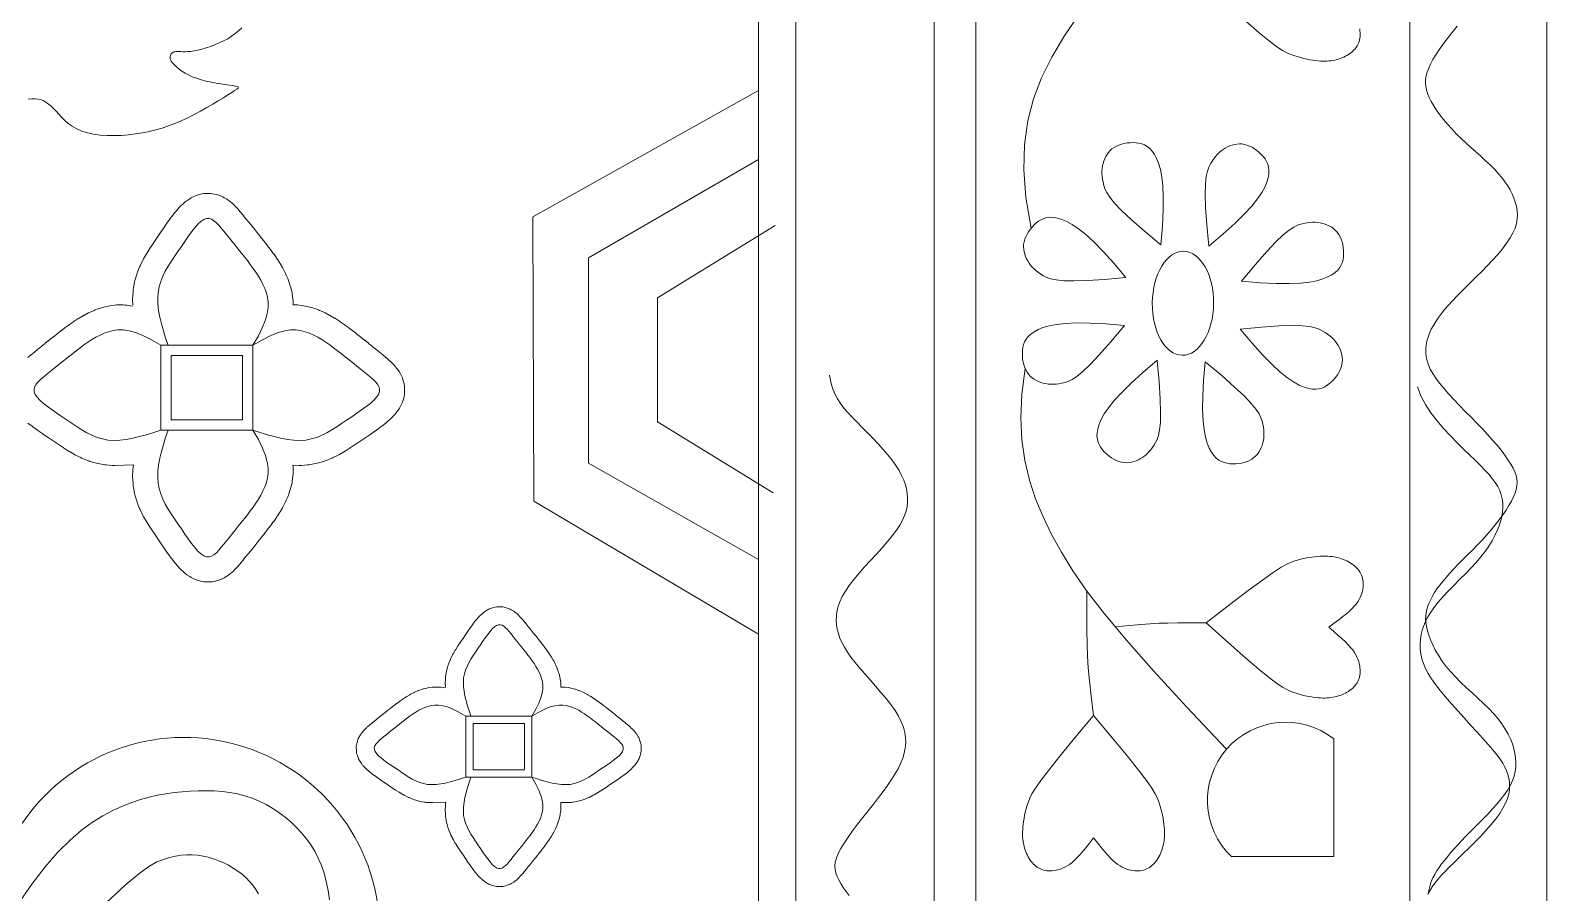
# Model space of a CAD drawing. Header units: inches. Extents: x -813 to 82, y -70 to 268.
# Drawn here: x -20.35 to -3, y 172.88 to 182.75 of the extents above; entities that cross this region are included whole.
import ezdxf

# ---------------------------------------------------------------- set-up
doc = ezdxf.new("R2010")
doc.units = ezdxf.units.IN
doc.header["$MEASUREMENT"] = 0
for name, color, linetype, lineweight, true_color in [('Black', 7, 'Continuous', 0, 0x000000), ('Blue', 7, 'Continuous', 0, 0x1081b2), ('Brown', 7, 'Continuous', 0, 0x653e10), ('Golden', 7, 'Continuous', 0, 0xefe861), ('Grey', 7, 'Continuous', 0, 0x58676a), ('Layak Architect', 1, 'Continuous', 5, 0xff0000), ('Mustard', 7, 'Continuous', 0, 0xa79b1b)]:
    doc.layers.add(name, color=color, linetype=linetype, lineweight=lineweight, true_color=true_color)
doc.layers.add('Rugs', color=201, linetype='Continuous')

# ---------------------------------------------------------------- blocks, each defined once
blk = doc.blocks.new('*U95')
at = {"layer": 'Mustard'}
blk.add_lwpolyline([(11.32, -20.49), (4.65, -14.93), (-0.53, -10.37), (-4.43, -6.69), (-7.23, -3.75), (-9.15, -1.41), (-10.37, 0.46), (-11.11, 2), (-11.55, 3.34), (-11.87, 4.59), (-12.1, 5.79), (-12.25, 6.94), (-12.31, 8.04), (-12.3, 9.1), (-12.22, 10.13), (-12.06, 11.12), (-11.84, 12.1), (-11.56, 13.05), (-11.2, 13.98), (-10.78, 14.87), (-10.28, 15.73), (-9.7, 16.53), (-9.04, 17.28), (-8.29, 17.96), (-7.46, 18.56), (-6.53, 19.09), (-5.52, 19.53), (-4.45, 19.89), (-3.33, 20.17), (-2.17, 20.36), (-0.99, 20.47), (0.2, 20.49), (1.38, 20.43), (2.54, 20.27), (3.68, 20), (4.78, 19.58), (5.85, 18.98), (6.87, 18.17), (7.85, 17.12), (8.78, 15.79), (9.65, 14.17), (10.45, 12.2), (11.15, 9.77), (11.72, 6.79), (12.12, 3.14), (12.31, -1.3), (12.27, -6.65), (11.95, -13.01), (11.32, -20.49)], dxfattribs=at)
blk = doc.blocks.new('*U71')
at = {"layer": 'Mustard', "color": 0, "linetype": 'ByBlock', "lineweight": -2, "transparency": 16777216}
for p, rotation in [((6003767008.540522, 3337138647.324628), 315.0000000000001), ((6003766946.314736, 3337138618.737947), 45.00000000000002), ((6003767035.721244, 3337138622.132231), 270), ((6003767037.127202, 3337138585.098843), 225), ((6003766947.720695, 3337138581.704559), 90.00000000000001), ((6003766974.901417, 3337138556.512162), 135), ((6003767011.934805, 3337138557.91812), 180)]:
    blk.add_blockref('*U95', p, dxfattribs=dict(at, rotation=rotation))
blk.add_blockref('*U95', (6003766971.507133, 3337138645.91867), dxfattribs=at)
blk = doc.blocks.new('C3')
at = {"layer": 'Black'}
blk.add_lwpolyline([(-491.35, 3871.94), (-499.65, 3877.63), (-506.66, 3883.02), (-512.52, 3888.15), (-517.36, 3893.02), (-521.32, 3897.65), (-524.54, 3902.05), (-527.14, 3906.26), (-529.27, 3910.27), (-531.04, 3914.11), (-532.51, 3917.81), (-533.7, 3921.37), (-534.65, 3924.83), (-535.4, 3928.21), (-535.97, 3931.51), (-536.4, 3934.78), (-536.73, 3938.03), (-536.98, 3941.27), (-537.14, 3944.51), (-537.19, 3947.72), (-537.11, 3950.92), (-536.89, 3954.07), (-536.5, 3957.19), (-535.93, 3960.25), (-535.16, 3963.25), (-534.18, 3966.18), (-532.99, 3969.03), (-531.61, 3971.79), (-530.06, 3974.45), (-528.35, 3977.01), (-526.5, 3979.45), (-524.51, 3981.77), (-522.42, 3983.96), (-520.22, 3986.01), (-517.9, 3987.91), (-515.45, 3989.65), (-512.86, 3991.25), (-510.11, 3992.67), (-507.17, 3993.93), (-504.05, 3995.02), (-500.71, 3995.93), (-497.16, 3996.65), (-493.42, 3997.19)], dxfattribs=at)
at = {"layer": 'Blue'}
for points in [[(-844.14, 4450.02), (-841.55, 4447.86), (-839.12, 4445.93), (-836.83, 4444.21), (-834.68, 4442.69), (-832.66, 4441.38), (-830.76, 4440.26), (-828.98, 4439.32), (-827.31, 4438.56), (-825.75, 4437.97), (-824.26, 4437.55), (-822.83, 4437.3), (-821.43, 4437.22), (-820.02, 4437.33), (-818.6, 4437.61), (-817.13, 4438.07), (-815.58, 4438.72), (-813.94, 4439.54), (-812.22, 4440.55), (-810.43, 4441.71), (-808.59, 4443.03), (-806.71, 4444.49), (-804.81, 4446.08), (-802.91, 4447.79), (-801.01, 4449.61), (-799.14, 4451.51), (-797.3, 4453.49), (-795.48, 4455.49), (-793.69, 4457.5), (-791.92, 4459.48), (-790.17, 4461.4), (-788.45, 4463.23), (-786.74, 4464.93), (-785.05, 4466.49), (-783.38, 4467.89), (-781.73, 4469.14), (-780.08, 4470.25), (-778.44, 4471.22), (-776.8, 4472.05), (-775.17, 4472.74), (-773.53, 4473.31), (-771.89, 4473.75), (-770.22, 4474.03), (-768.53, 4474.14), (-766.79, 4474.05), (-765, 4473.74), (-763.13, 4473.19), (-761.19, 4472.36), (-759.15, 4471.24), (-757.02, 4469.82), (-754.8, 4468.13), (-752.53, 4466.23), (-750.24, 4464.18), (-747.95, 4462.02), (-745.69, 4459.82), (-743.49, 4457.62), (-741.37, 4455.48), (-739.36, 4453.45), (-737.44, 4451.53), (-735.61, 4449.72), (-733.85, 4448.03), (-732.15, 4446.46), (-730.49, 4445.01), (-728.86, 4443.68), (-727.25, 4442.46), (-725.65, 4441.37), (-724.04, 4440.4), (-722.45, 4439.56), (-720.86, 4438.86), (-719.27, 4438.28), (-717.69, 4437.84), (-716.12, 4437.55), (-714.55, 4437.4), (-713, 4437.39), (-711.43, 4437.56), (-709.84, 4437.9), (-708.2, 4438.43), (-706.5, 4439.18), (-704.72, 4440.15), (-702.85, 4441.37), (-700.87, 4442.84), (-698.76, 4444.57), (-696.54, 4446.53), (-694.24, 4448.66), (-691.89, 4450.91), (-689.51, 4453.23), (-687.12, 4455.57), (-684.75, 4457.88), (-682.43, 4460.11), (-680.17, 4462.2), (-677.99, 4464.16), (-675.89, 4465.96), (-673.87, 4467.6), (-671.94, 4469.07), (-670.11, 4470.37), (-668.37, 4471.48), (-666.73, 4472.39), (-665.2, 4473.1), (-663.75, 4473.61), (-662.35, 4473.92), (-660.97, 4474.03), (-659.59, 4473.95), (-658.17, 4473.68), (-656.7, 4473.22), (-655.14, 4472.57), (-653.46, 4471.74), (-651.69, 4470.73), (-649.84, 4469.57), (-647.92, 4468.26), (-645.94, 4466.81), (-643.93, 4465.25), (-641.89, 4463.57), (-639.85, 4461.79), (-637.82, 4459.94), (-635.81, 4458.02), (-633.83, 4456.08), (-631.87, 4454.14), (-629.96, 4452.24), (-628.1, 4450.39), (-626.29, 4448.64), (-624.54, 4447), (-622.86, 4445.51), (-621.25, 4444.16), (-619.7, 4442.95), (-618.2, 4441.86), (-616.76, 4440.9), (-615.35, 4440.06), (-613.99, 4439.34), (-612.67, 4438.72), (-611.37, 4438.2), (-610.08, 4437.8), (-608.78, 4437.5), (-607.45, 4437.33), (-606.07, 4437.29), (-604.62, 4437.39), (-603.07, 4437.62), (-601.42, 4438.01), (-599.64, 4438.56), (-597.74, 4439.26), (-595.75, 4440.14), (-593.68, 4441.19), (-591.56, 4442.42), (-589.39, 4443.84), (-587.21, 4445.45), (-585.02, 4447.26), (-582.85, 4449.27), (-580.69, 4451.43), (-578.55, 4453.69), (-576.43, 4456), (-574.32, 4458.3), (-572.22, 4460.54), (-570.14, 4462.67), (-568.07, 4464.63), (-566.01, 4466.39), (-563.97, 4467.93), (-561.94, 4469.27), (-559.94, 4470.41), (-557.96, 4471.36), (-556, 4472.14), (-554.08, 4472.74), (-552.18, 4473.17), (-550.32, 4473.45), (-548.49, 4473.56), (-546.67, 4473.5), (-544.86, 4473.26), (-543.05, 4472.82), (-541.24, 4472.19), (-539.4, 4471.34), (-537.54, 4470.28), (-535.66, 4469), (-533.74, 4467.53), (-531.81, 4465.91), (-529.88, 4464.18), (-527.96, 4462.37), (-526.05, 4460.51), (-524.17, 4458.65), (-522.32, 4456.82), (-520.52, 4455.05), (-518.77, 4453.35), (-517.06, 4451.73), (-515.4, 4450.18), (-513.78, 4448.72), (-512.21, 4447.33), (-510.69, 4446.03), (-509.21, 4444.82), (-507.78, 4443.7), (-506.38, 4442.68), (-504.99, 4441.75), (-503.6, 4440.93), (-502.19, 4440.2), (-500.75, 4439.58), (-499.25, 4439.07), (-497.69, 4438.66), (-496.05, 4438.37)], [(-495.44, 4438.24), (-497.03, 4439.04), (-498.56, 4439.96), (-500.06, 4441.02), (-501.55, 4442.21), (-503.08, 4443.54), (-504.65, 4445.02), (-506.31, 4446.65), (-508.07, 4448.45), (-509.98, 4450.41), (-512.04, 4452.53), (-514.22, 4454.76), (-516.51, 4457.04), (-518.85, 4459.3), (-521.21, 4461.5), (-523.56, 4463.56), (-525.85, 4465.43), (-528.07, 4467.05), (-530.16, 4468.36), (-532.15, 4469.38), (-534.03, 4470.14), (-535.82, 4470.65), (-537.52, 4470.94), (-539.15, 4471.03), (-540.72, 4470.94), (-542.23, 4470.71), (-543.7, 4470.34), (-545.16, 4469.83), (-546.65, 4469.14), (-548.2, 4468.26), (-549.86, 4467.17), (-551.65, 4465.84), (-553.62, 4464.26), (-555.8, 4462.4), (-558.21, 4460.26), (-560.82, 4457.89), (-563.56, 4455.37), (-566.39, 4452.78), (-569.25, 4450.19), (-572.08, 4447.66), (-574.82, 4445.29), (-577.44, 4443.14), (-579.87, 4441.27), (-582.14, 4439.68), (-584.28, 4438.36), (-586.32, 4437.28), (-588.28, 4436.44), (-590.19, 4435.82), (-592.09, 4435.4), (-594, 4435.16), (-595.95, 4435.1), (-597.94, 4435.22), (-599.96, 4435.54), (-602.03, 4436.06), (-604.13, 4436.82), (-606.27, 4437.81), (-608.45, 4439.06), (-610.66, 4440.58), (-612.91, 4442.36), (-615.17, 4444.36), (-617.46, 4446.53), (-619.76, 4448.79), (-622.06, 4451.09), (-624.35, 4453.38), (-626.62, 4455.58), (-628.88, 4457.64), (-631.1, 4459.51), (-633.28, 4461.19), (-635.43, 4462.68), (-637.54, 4463.98), (-639.61, 4465.1), (-641.63, 4466.05), (-643.6, 4466.84), (-645.51, 4467.46), (-647.37, 4467.92), (-649.19, 4468.23), (-650.95, 4468.36), (-652.68, 4468.32), (-654.38, 4468.09), (-656.04, 4467.68), (-657.69, 4467.08), (-659.32, 4466.27), (-660.94, 4465.26), (-662.58, 4464.04), (-664.26, 4462.62), (-666.02, 4460.99), (-667.88, 4459.17), (-669.87, 4457.14), (-672.03, 4454.92), (-674.37, 4452.51), (-676.92, 4449.92), (-679.67, 4447.22), (-682.6, 4444.52), (-685.69, 4441.89), (-688.93, 4439.43), (-692.3, 4437.23), (-695.77, 4435.39), (-699.33, 4433.99)], [(-558.03, 4400.39), (-510.72, 4400.39), (-510.72, 4359.35)], [(-495.08, 4205.82), (-496.75, 4204.59), (-498.35, 4203.49), (-499.9, 4202.53), (-501.37, 4201.7), (-502.78, 4201.03), (-504.16, 4200.52), (-505.55, 4200.22), (-506.98, 4200.14), (-508.5, 4200.29), (-510.13, 4200.71), (-511.92, 4201.43), (-513.91, 4202.45), (-516.11, 4203.79), (-518.51, 4205.41), (-521.05, 4207.24), (-523.69, 4209.24), (-526.39, 4211.33), (-529.1, 4213.45), (-531.79, 4215.56), (-534.4, 4217.59), (-536.91, 4219.48), (-539.31, 4221.23), (-541.62, 4222.81), (-543.86, 4224.22), (-546.03, 4225.46), (-548.15, 4226.5), (-550.23, 4227.34), (-552.29, 4227.97), (-554.33, 4228.38), (-556.38, 4228.55), (-558.44, 4228.49), (-560.52, 4228.18), (-562.65, 4227.61), (-564.82, 4226.77), (-567.06, 4225.66), (-569.36, 4224.26), (-571.75, 4222.58), (-574.2, 4220.68), (-576.68, 4218.61), (-579.17, 4216.45), (-581.64, 4214.27), (-584.07, 4212.12), (-586.42, 4210.08), (-588.68, 4208.2), (-590.82, 4206.56), (-592.86, 4205.14), (-594.8, 4203.93), (-596.68, 4202.94), (-598.5, 4202.13), (-600.28, 4201.52), (-602.04, 4201.07), (-603.79, 4200.79), (-605.56, 4200.67), (-607.36, 4200.72), (-609.2, 4200.96), (-611.1, 4201.42), (-613.07, 4202.12), (-615.13, 4203.08), (-617.3, 4204.32), (-619.58, 4205.86), (-621.98, 4207.71), (-624.48, 4209.81), (-627.05, 4212.07), (-629.64, 4214.43), (-632.22, 4216.79), (-634.75, 4219.09), (-637.21, 4221.24), (-639.55, 4223.16), (-641.75, 4224.8), (-643.82, 4226.15), (-645.79, 4227.24), (-647.66, 4228.08), (-649.47, 4228.69), (-651.24, 4229.08), (-652.98, 4229.29), (-654.72, 4229.32), (-656.47, 4229.19), (-658.25, 4228.89), (-660.07, 4228.42), (-661.92, 4227.77), (-663.82, 4226.92), (-665.77, 4225.86), (-667.78, 4224.59), (-669.87, 4223.1), (-672.02, 4221.38), (-674.22, 4219.48), (-676.45, 4217.45), (-678.69, 4215.34), (-680.89, 4213.2), (-683.05, 4211.08), (-685.14, 4209.04), (-687.13, 4207.11), (-689.01, 4205.35), (-690.83, 4203.77), (-692.65, 4202.36), (-694.54, 4201.12), (-696.56, 4200.07), (-698.76, 4199.18), (-701.21, 4198.48), (-703.98, 4197.95)]]:
    blk.add_lwpolyline(points, dxfattribs=at)
blk.add_arc((-533.31, 4381.09), 31.36, 142.01383, 316.09294, dxfattribs=at)
at = {"layer": 'Brown'}
for points in [[(-763.05, 4278.91), (-775.32, 4276.82), (-786.47, 4275.95), (-796.7, 4276.22), (-806.16, 4277.56), (-815.03, 4279.89), (-823.49, 4283.12), (-831.71, 4287.19), (-839.86, 4292.01), (-848.08, 4297.52), (-856.44, 4303.78), (-864.96, 4310.87), (-873.66, 4318.86), (-882.58, 4327.83), (-891.75, 4337.86), (-901.19, 4349.02), (-910.93, 4361.4)], [(-706.67, 4276.56), (-696.41, 4275.22), (-686.91, 4274.79), (-678.06, 4275.2), (-669.76, 4276.38), (-661.91, 4278.24), (-654.41, 4280.7), (-647.16, 4283.7), (-640.04, 4287.15), (-632.93, 4291.04), (-625.49, 4295.64), (-617.37, 4301.31), (-608.21, 4308.37), (-597.64, 4317.17), (-585.3, 4328.05), (-570.82, 4341.35), (-553.86, 4357.41)], [(-604.57, 4349.24), (-604.58, 4342.81), (-604.57, 4337.78), (-604.52, 4333.7), (-604.4, 4330.16), (-604.21, 4326.72), (-603.91, 4322.96), (-603.48, 4318.45), (-602.92, 4312.77)], [(-567.39, 4303.97), (-575.18, 4303.05), (-581.35, 4302.36), (-586.5, 4301.87), (-591.21, 4301.55), (-596.07, 4301.36), (-601.65, 4301.28), (-608.56, 4301.27), (-617.37, 4301.31)]]:
    blk.add_lwpolyline(points, dxfattribs=at)
for points in [[(-578.81, 4090.1), (-578.81, 4090.86, -0.033999), (-578.75, 4091.84), (-578.56, 4093.23, -0.029168), (-578.4, 4094.06), (-578.07, 4095.37, -0.022088), (-577.89, 4095.98), (-577.45, 4097.24, -0.01868), (-577.25, 4097.75), (-576.72, 4098.97, -0.016254), (-576.51, 4099.4), (-575.9, 4100.59, -0.013719), (-575.71, 4100.94), (-575.02, 4102.1, -0.011177), (-574.85, 4102.38), (-574.11, 4103.53, -0.008694), (-573.97, 4103.74), (-573.18, 4104.87, -0.006296), (-573.07, 4105.02), (-572.24, 4106.14, -0.003989), (-572.17, 4106.23), (-571.32, 4107.35, -0.002077), (-571.28, 4107.4), (-570.41, 4108.52, -0.001492), (-570.38, 4108.55), (-569.51, 4109.67, -0.001257), (-569.49, 4109.7), (-568.61, 4110.8, -0.001042), (-568.59, 4110.83), (-567.72, 4111.92, -0.000839), (-567.7, 4111.93), (-566.84, 4113, -0.000642), (-566.83, 4113.02), (-565.99, 4114.05, -0.000442), (-565.98, 4114.06), (-565.17, 4115.07), (-564.38, 4116.03, -0.001024), (-564.36, 4116.06), (-563.61, 4116.97, -0.006385), (-563.49, 4117.11), (-562.77, 4117.94, -0.014467), (-562.49, 4118.25), (-561.79, 4118.97, -0.025543), (-561.24, 4119.47), (-560.55, 4120.06, -0.041072), (-559.58, 4120.74), (-558.87, 4121.16, -0.060896), (-557.26, 4121.86), (-556.54, 4122.08, -0.078182), (-554.31, 4122.38), (-553.57, 4122.36, -0.079892), (-551.31, 4121.95), (-550.52, 4121.67, -0.06296), (-548.9, 4120.85), (-548.07, 4120.29, -0.039078), (-547.19, 4119.59), (-546.32, 4118.78, -0.023897), (-545.83, 4118.29), (-544.93, 4117.26, -0.015107), (-544.64, 4116.93), (-543.71, 4115.74, -0.009586), (-543.54, 4115.52), (-542.58, 4114.19, -0.005772), (-542.49, 4114.06), (-541.51, 4112.65, -0.002846), (-541.46, 4112.58), (-540.48, 4111.12, -0.000323), (-540.48, 4111.11), (-539.5, 4109.66), (-538.53, 4108.23, -0.001791), (-538.5, 4108.18), (-537.54, 4106.76, -0.005914), (-537.45, 4106.61), (-536.55, 4105.19, -0.01027), (-536.4, 4104.94), (-535.57, 4103.51, -0.014823), (-535.36, 4103.13), (-534.63, 4101.67, -0.019434), (-534.4, 4101.16), (-533.79, 4099.67, -0.02381), (-533.56, 4099.02), (-533.1, 4097.47, -0.027493), (-532.91, 4096.7), (-532.61, 4095.09, -0.028895), (-532.51, 4094.26), (-532.4, 4092.57, -0.025128), (-532.39, 4091.84), (-532.45, 4090.08, -0.020501)], [(-578.78, 4090.13), (-579.54, 4090.13, 0.033999), (-580.52, 4090.07), (-581.91, 4089.88, 0.029168), (-582.74, 4089.72), (-584.05, 4089.39, 0.022088), (-584.66, 4089.21), (-585.93, 4088.77, 0.01868), (-586.43, 4088.57), (-587.65, 4088.04, 0.016254), (-588.08, 4087.83), (-589.27, 4087.22, 0.013719), (-589.62, 4087.03), (-590.79, 4086.34, 0.011177), (-591.06, 4086.17), (-592.21, 4085.43, 0.008694), (-592.42, 4085.29), (-593.55, 4084.49, 0.006296), (-593.7, 4084.39), (-594.82, 4083.56, 0.003989), (-594.91, 4083.49), (-596.03, 4082.64, 0.002077), (-596.08, 4082.6), (-597.2, 4081.73, 0.001492), (-597.23, 4081.7), (-598.35, 4080.83, 0.001257), (-598.38, 4080.8), (-599.48, 4079.93, 0.001042), (-599.51, 4079.91), (-600.6, 4079.04, 0.000839), (-600.62, 4079.02), (-601.68, 4078.16, 0.000642), (-601.7, 4078.15), (-602.73, 4077.31, 0.000442), (-602.74, 4077.3), (-603.75, 4076.48), (-604.71, 4075.7, 0.001024), (-604.74, 4075.68), (-605.65, 4074.93, 0.006385), (-605.79, 4074.81), (-606.62, 4074.09, 0.014467), (-606.93, 4073.81), (-607.65, 4073.1, 0.025543), (-608.16, 4072.56), (-608.74, 4071.87, 0.041072), (-609.43, 4070.9), (-609.84, 4070.19, 0.060896), (-610.54, 4068.58), (-610.76, 4067.86, 0.078182), (-611.06, 4065.63), (-611.04, 4064.89, 0.079892), (-610.63, 4062.63), (-610.35, 4061.84, 0.06296), (-609.53, 4060.22), (-608.97, 4059.39, 0.039078), (-608.27, 4058.51), (-607.46, 4057.63, 0.023897), (-606.97, 4057.15), (-605.95, 4056.24, 0.015107), (-605.61, 4055.96), (-604.42, 4055.03, 0.009586), (-604.2, 4054.86), (-602.88, 4053.9, 0.005772), (-602.74, 4053.8), (-601.33, 4052.83, 0.002846), (-601.26, 4052.78), (-599.8, 4051.8, 0.000323), (-599.79, 4051.79), (-598.34, 4050.82), (-596.91, 4049.85, 0.001791), (-596.87, 4049.82), (-595.44, 4048.86, 0.005914), (-595.3, 4048.77), (-593.87, 4047.87, 0.01027), (-593.62, 4047.71), (-592.19, 4046.89, 0.014823), (-591.81, 4046.68), (-590.36, 4045.95, 0.019434), (-589.84, 4045.72), (-588.35, 4045.11, 0.02381), (-587.7, 4044.88), (-586.15, 4044.42, 0.027493), (-585.38, 4044.23), (-583.77, 4043.93, 0.028895), (-582.94, 4043.83), (-581.25, 4043.72, 0.025128), (-580.52, 4043.7), (-578.76, 4043.76, 0.020501)], [(-532.44, 4090.06), (-532.23, 4090.1, -0.047666), (-532.23, 4090.1), (-531.73, 4090.12, -0.034462), (-531.73, 4090.12), (-530.21, 4090.13, -0.033999), (-529.23, 4090.07), (-527.84, 4089.88, -0.029168), (-527.01, 4089.72), (-525.7, 4089.39, -0.022088), (-525.08, 4089.21), (-523.82, 4088.77, -0.01868), (-523.32, 4088.57), (-522.1, 4088.04, -0.016254), (-521.67, 4087.83), (-520.48, 4087.22, -0.013719), (-520.13, 4087.03), (-518.96, 4086.34, -0.011177), (-518.69, 4086.17), (-517.54, 4085.43, -0.008694), (-517.33, 4085.29), (-516.2, 4084.49, -0.006296), (-516.05, 4084.39), (-514.93, 4083.56, -0.003989), (-514.84, 4083.49), (-513.72, 4082.64, -0.002077), (-513.67, 4082.6), (-512.55, 4081.73, -0.001492), (-512.52, 4081.7), (-511.4, 4080.83, -0.001257), (-511.37, 4080.8), (-510.27, 4079.93, -0.001042), (-510.24, 4079.91), (-509.15, 4079.04, -0.000839), (-509.13, 4079.02), (-508.07, 4078.16, -0.000642), (-508.05, 4078.15), (-507.02, 4077.31, -0.000442), (-507.01, 4077.3), (-506, 4076.48), (-505.04, 4075.7, -0.001024), (-505.01, 4075.68), (-504.1, 4074.93, -0.006385), (-503.96, 4074.81), (-503.13, 4074.09, -0.014467), (-502.82, 4073.81), (-502.1, 4073.1, -0.025543), (-501.59, 4072.56), (-501.01, 4071.87, -0.041072), (-500.32, 4070.9), (-499.91, 4070.19, -0.060896), (-499.21, 4068.58), (-498.99, 4067.86, -0.078182), (-498.69, 4065.63), (-498.71, 4064.89, -0.079892), (-499.12, 4062.63), (-499.4, 4061.84, -0.06296), (-500.22, 4060.22), (-500.78, 4059.39, -0.039078), (-501.48, 4058.51), (-502.29, 4057.63, -0.023897), (-502.78, 4057.15), (-503.8, 4056.24, -0.015107), (-504.14, 4055.96), (-505.33, 4055.03, -0.009586), (-505.55, 4054.86), (-506.87, 4053.9, -0.005772), (-507.01, 4053.8), (-508.42, 4052.83, -0.002846), (-508.49, 4052.78), (-509.95, 4051.8, -0.000323), (-509.96, 4051.79), (-511.41, 4050.82), (-512.84, 4049.85, -0.001791), (-512.88, 4049.82), (-514.31, 4048.86, -0.005914), (-514.45, 4048.77), (-515.88, 4047.87, -0.01027), (-516.13, 4047.71), (-517.56, 4046.89, -0.014823), (-517.94, 4046.68), (-519.39, 4045.95, -0.019434), (-519.91, 4045.72), (-521.4, 4045.11, -0.02381), (-522.05, 4044.88), (-523.6, 4044.42, -0.027493), (-524.37, 4044.23), (-525.98, 4043.93, -0.028895), (-526.81, 4043.83), (-528.5, 4043.72, -0.025128), (-529.23, 4043.7), (-530.99, 4043.76, -0.020501), (-531.58, 4043.81), (-532.57, 4043.92, -0.0164)], [(-578.49, 4043.68), (-578.73, 4042, 0.034462), (-578.8, 4041), (-578.81, 4039.48, 0.033999), (-578.75, 4038.5), (-578.56, 4037.11, 0.029168), (-578.4, 4036.28), (-578.07, 4034.97, 0.022088), (-577.89, 4034.36), (-577.45, 4033.1, 0.01868), (-577.25, 4032.59), (-576.72, 4031.37, 0.016254), (-576.51, 4030.95), (-575.9, 4029.75, 0.013719), (-575.71, 4029.4), (-575.02, 4028.24, 0.011177), (-574.85, 4027.96), (-574.11, 4026.82, 0.008694), (-573.97, 4026.61), (-573.18, 4025.47, 0.006296), (-573.07, 4025.33), (-572.24, 4024.2, 0.003989), (-572.17, 4024.11), (-571.32, 4022.99, 0.002077), (-571.28, 4022.94), (-570.41, 4021.82, 0.001492), (-570.38, 4021.79), (-569.51, 4020.67, 0.001257), (-569.49, 4020.64), (-568.61, 4019.54, 0.001042), (-568.59, 4019.52), (-567.72, 4018.43, 0.000839), (-567.7, 4018.41), (-566.84, 4017.34, 0.000642), (-566.83, 4017.33), (-565.99, 4016.29, 0.000442), (-565.98, 4016.28), (-565.17, 4015.28), (-564.38, 4014.31, 0.001024), (-564.36, 4014.29), (-563.61, 4013.38, 0.006385), (-563.49, 4013.24), (-562.77, 4012.4, 0.014467), (-562.49, 4012.09), (-561.79, 4011.37, 0.025543), (-561.24, 4010.87), (-560.55, 4010.28, 0.041072), (-559.58, 4009.6), (-558.87, 4009.18, 0.060896), (-557.26, 4008.48), (-556.54, 4008.27, 0.078182), (-554.31, 4007.96), (-553.57, 4007.98, 0.079892), (-551.31, 4008.4), (-550.52, 4008.67, 0.06296), (-548.9, 4009.49), (-548.07, 4010.05, 0.039078), (-547.19, 4010.75), (-546.32, 4011.56, 0.023897), (-545.83, 4012.06), (-544.93, 4013.08, 0.015107), (-544.64, 4013.41), (-543.71, 4014.6, 0.009586), (-543.54, 4014.83), (-542.58, 4016.15, 0.005772), (-542.49, 4016.28), (-541.51, 4017.69, 0.002846), (-541.46, 4017.76), (-540.48, 4019.22, 0.000323), (-540.48, 4019.23), (-539.5, 4020.68), (-538.53, 4022.12, 0.001791), (-538.5, 4022.16), (-537.54, 4023.58, 0.005914), (-537.45, 4023.73), (-536.55, 4025.15, 0.01027), (-536.4, 4025.4), (-535.57, 4026.83, 0.014823), (-535.36, 4027.21), (-534.63, 4028.67, 0.019434), (-534.4, 4029.18), (-533.79, 4030.67, 0.02381), (-533.56, 4031.32), (-533.1, 4032.87, 0.027493), (-532.91, 4033.64), (-532.61, 4035.25, 0.028895), (-532.51, 4036.08), (-532.4, 4037.77, 0.025128), (-532.39, 4038.5), (-532.57, 4043.92, 0.020501)], [(-732.23, 3982.57), (-732.24, 3983.63, -0.033999), (-732.15, 3984.99), (-731.9, 3986.92, -0.029168), (-731.68, 3988.07), (-731.22, 3989.89, -0.022088), (-730.96, 3990.74), (-730.35, 3992.49, -0.01868), (-730.07, 3993.19), (-729.33, 3994.89, -0.016254), (-729.05, 3995.48), (-728.2, 3997.13, -0.013719), (-727.93, 3997.62), (-726.98, 3999.24, -0.011177), (-726.75, 3999.62), (-725.71, 4001.21, -0.008694), (-725.52, 4001.5), (-724.42, 4003.07, -0.006296), (-724.27, 4003.28), (-723.12, 4004.84, -0.003989), (-723.02, 4004.96), (-721.84, 4006.52, -0.002077), (-721.79, 4006.58), (-720.58, 4008.14, -0.001492), (-720.54, 4008.19), (-719.33, 4009.73, -0.001257), (-719.3, 4009.77), (-718.08, 4011.31, -0.001042), (-718.05, 4011.34), (-716.84, 4012.85, -0.000839), (-716.82, 4012.88), (-715.63, 4014.36, -0.000642), (-715.61, 4014.38), (-714.44, 4015.82, -0.000442), (-714.43, 4015.83), (-713.3, 4017.23), (-712.21, 4018.57, -0.001024), (-712.18, 4018.6), (-711.14, 4019.86, -0.006385), (-710.98, 4020.06), (-709.98, 4021.21, -0.014467), (-709.59, 4021.64), (-708.61, 4022.65, -0.025543), (-707.86, 4023.35), (-706.89, 4024.16, -0.041072), (-705.54, 4025.11), (-704.57, 4025.68, -0.060896), (-702.33, 4026.66), (-701.33, 4026.96, -0.078182), (-698.24, 4027.37), (-697.2, 4027.35, -0.079892), (-694.07, 4026.78), (-692.98, 4026.39, -0.06296), (-690.73, 4025.26), (-689.58, 4024.48, -0.039078), (-688.35, 4023.51), (-687.14, 4022.38, -0.023897), (-686.47, 4021.69), (-685.21, 4020.28, -0.015107), (-684.82, 4019.81), (-683.52, 4018.16, -0.009586), (-683.28, 4017.85), (-681.95, 4016.02, -0.005772), (-681.82, 4015.83), (-680.47, 4013.87, -0.002846), (-680.4, 4013.78), (-679.04, 4011.75, -0.000323), (-679.03, 4011.74), (-677.67, 4009.72), (-676.32, 4007.73, -0.001791), (-676.28, 4007.67), (-674.96, 4005.7, -0.005914), (-674.83, 4005.5), (-673.58, 4003.52, -0.01027), (-673.37, 4003.17), (-672.22, 4001.18, -0.014823), (-671.93, 4000.66), (-670.92, 3998.64, -0.019434), (-670.6, 3997.93), (-669.75, 3995.85, -0.02381), (-669.43, 3994.95), (-668.79, 3992.81, -0.027493), (-668.53, 3991.73), (-668.12, 3989.5, -0.028895), (-667.97, 3988.34), (-667.82, 3986, -0.025128), (-667.8, 3984.99), (-667.88, 3982.54, -0.020501)], [(-732.2, 3982.61), (-733.25, 3982.61, 0.033999), (-734.61, 3982.53), (-736.55, 3982.27, 0.029168), (-737.7, 3982.05), (-739.52, 3981.59, 0.022088), (-740.37, 3981.33), (-742.12, 3980.72, 0.01868), (-742.81, 3980.45), (-744.51, 3979.71, 0.016254), (-745.1, 3979.43), (-746.76, 3978.57, 0.013719), (-747.24, 3978.31), (-748.86, 3977.36, 0.011177), (-749.24, 3977.12), (-750.84, 3976.09, 0.008694), (-751.13, 3975.89), (-752.7, 3974.79, 0.006296), (-752.9, 3974.64), (-754.46, 3973.49, 0.003989), (-754.59, 3973.4), (-756.14, 3972.21, 0.002077), (-756.21, 3972.16), (-757.76, 3970.95, 0.001492), (-757.81, 3970.92), (-759.36, 3969.7, 0.001257), (-759.4, 3969.67), (-760.94, 3968.45, 0.001042), (-760.97, 3968.43), (-762.48, 3967.22, 0.000839), (-762.51, 3967.19), (-763.99, 3966, 0.000642), (-764.01, 3965.98), (-765.45, 3964.82, 0.000442), (-765.46, 3964.81), (-766.85, 3963.67), (-768.19, 3962.58, 0.001024), (-768.23, 3962.56), (-769.49, 3961.52, 0.006385), (-769.69, 3961.35), (-770.84, 3960.35, 0.014467), (-771.27, 3959.96), (-772.27, 3958.98, 0.025543), (-772.97, 3958.23), (-773.78, 3957.26, 0.041072), (-774.73, 3955.92), (-775.31, 3954.94, 0.060896), (-776.29, 3952.71), (-776.58, 3951.71, 0.078182), (-777, 3948.61), (-776.98, 3947.58, 0.079892), (-776.4, 3944.44), (-776.02, 3943.35, 0.06296), (-774.88, 3941.1), (-774.11, 3939.95, 0.039078), (-773.13, 3938.72), (-772.01, 3937.51, 0.023897), (-771.32, 3936.84), (-769.9, 3935.58, 0.015107), (-769.44, 3935.19), (-767.78, 3933.89, 0.009586), (-767.48, 3933.66), (-765.64, 3932.33, 0.005772), (-765.45, 3932.19), (-763.5, 3930.84, 0.002846), (-763.4, 3930.78), (-761.38, 3929.41, 0.000323), (-761.36, 3929.4), (-759.35, 3928.05), (-757.36, 3926.7, 0.001791), (-757.3, 3926.66), (-755.32, 3925.34, 0.005914), (-755.12, 3925.21), (-753.15, 3923.95, 0.01027), (-752.8, 3923.74), (-750.81, 3922.59, 0.014823), (-750.28, 3922.31), (-748.26, 3921.3, 0.019434), (-747.55, 3920.97), (-745.48, 3920.13, 0.02381), (-744.58, 3919.81), (-742.43, 3919.16, 0.027493), (-741.36, 3918.9), (-739.12, 3918.49, 0.028895), (-737.97, 3918.35), (-735.63, 3918.19, 0.025128), (-734.62, 3918.17), (-732.17, 3918.26, 0.020501)], [(-667.88, 3982.52), (-667.58, 3982.58, -0.047666), (-667.58, 3982.58), (-666.89, 3982.6, -0.034462), (-666.89, 3982.6), (-664.78, 3982.61, -0.033999), (-663.42, 3982.53), (-661.49, 3982.27, -0.029168), (-660.33, 3982.05), (-658.52, 3981.59, -0.022088), (-657.67, 3981.33), (-655.92, 3980.72, -0.01868), (-655.22, 3980.45), (-653.52, 3979.71, -0.016254), (-652.93, 3979.43), (-651.27, 3978.57, -0.013719), (-650.79, 3978.31), (-649.17, 3977.36, -0.011177), (-648.79, 3977.12), (-647.2, 3976.09, -0.008694), (-646.91, 3975.89), (-645.34, 3974.79, -0.006296), (-645.13, 3974.64), (-643.57, 3973.49, -0.003989), (-643.44, 3973.4), (-641.89, 3972.21, -0.002077), (-641.82, 3972.16), (-640.27, 3970.95, -0.001492), (-640.22, 3970.92), (-638.67, 3969.7, -0.001257), (-638.63, 3969.67), (-637.1, 3968.45, -0.001042), (-637.07, 3968.43), (-635.55, 3967.22, -0.000839), (-635.53, 3967.19), (-634.05, 3966, -0.000642), (-634.03, 3965.98), (-632.59, 3964.82, -0.000442), (-632.57, 3964.81), (-631.18, 3963.67), (-629.84, 3962.58, -0.001024), (-629.81, 3962.56), (-628.54, 3961.52, -0.006385), (-628.35, 3961.35), (-627.19, 3960.35, -0.014467), (-626.76, 3959.96), (-625.76, 3958.98, -0.025543), (-625.06, 3958.23), (-624.25, 3957.26, -0.041072), (-623.3, 3955.92), (-622.72, 3954.94, -0.060896), (-621.75, 3952.71), (-621.45, 3951.71, -0.078182), (-621.03, 3948.61), (-621.06, 3947.58, -0.079892), (-621.63, 3944.44), (-622.02, 3943.35, -0.06296), (-623.15, 3941.1), (-623.93, 3939.95, -0.039078), (-624.9, 3938.72), (-626.03, 3937.51, -0.023897), (-626.71, 3936.84), (-628.13, 3935.58, -0.015107), (-628.6, 3935.19), (-630.25, 3933.89, -0.009586), (-630.56, 3933.66), (-632.39, 3932.33, -0.005772), (-632.58, 3932.19), (-634.54, 3930.84, -0.002846), (-634.63, 3930.78), (-636.66, 3929.41, -0.000323), (-636.67, 3929.4), (-638.69, 3928.05), (-640.67, 3926.7, -0.001791), (-640.73, 3926.66), (-642.71, 3925.34, -0.005914), (-642.91, 3925.21), (-644.88, 3923.95, -0.01027), (-645.24, 3923.74), (-647.22, 3922.59, -0.014823), (-647.75, 3922.31), (-649.77, 3921.3, -0.019434), (-650.48, 3920.97), (-652.55, 3920.13, -0.02381), (-653.45, 3919.81), (-655.6, 3919.16, -0.027493), (-656.67, 3918.9), (-658.91, 3918.49, -0.028895), (-660.06, 3918.35), (-662.41, 3918.19, -0.025128), (-663.42, 3918.17), (-665.87, 3918.26, -0.020501), (-666.69, 3918.32), (-668.05, 3918.48, -0.0164)], [(-731.79, 3918.14), (-732.13, 3915.8, 0.034462), (-732.23, 3914.42), (-732.24, 3912.32, 0.033999), (-732.15, 3910.95), (-731.9, 3909.02, 0.029168), (-731.68, 3907.87), (-731.22, 3906.05, 0.022088), (-730.96, 3905.2), (-730.35, 3903.45, 0.01868), (-730.07, 3902.75), (-729.33, 3901.06, 0.016254), (-729.05, 3900.47), (-728.2, 3898.81, 0.013719), (-727.93, 3898.33), (-726.98, 3896.71, 0.011177), (-726.75, 3896.32), (-725.71, 3894.73, 0.008694), (-725.52, 3894.44), (-724.42, 3892.87, 0.006296), (-724.27, 3892.67), (-723.12, 3891.11, 0.003989), (-723.02, 3890.98), (-721.84, 3889.42, 0.002077), (-721.79, 3889.36), (-720.58, 3887.8, 0.001492), (-720.54, 3887.76), (-719.33, 3886.21, 0.001257), (-719.3, 3886.17), (-718.08, 3884.63, 0.001042), (-718.05, 3884.6), (-716.84, 3883.09, 0.000839), (-716.82, 3883.06), (-715.63, 3881.58, 0.000642), (-715.61, 3881.56), (-714.44, 3880.12, 0.000442), (-714.43, 3880.11), (-713.3, 3878.72), (-712.21, 3877.37, 0.001024), (-712.18, 3877.34), (-711.14, 3876.08, 0.006385)], [(-684.82, 3876.13), (-683.52, 3877.78, 0.009586), (-683.28, 3878.09), (-681.95, 3879.93, 0.005772), (-681.82, 3880.12), (-680.47, 3882.07, 0.002846), (-680.4, 3882.17), (-679.04, 3884.19, 0.000323), (-679.03, 3884.2), (-677.67, 3886.22), (-676.32, 3888.21, 0.001791), (-676.28, 3888.27), (-674.96, 3890.25, 0.005914), (-674.83, 3890.45), (-673.58, 3892.42, 0.01027), (-673.37, 3892.77), (-672.22, 3894.76, 0.014823), (-671.93, 3895.28), (-670.92, 3897.3, 0.019434), (-670.6, 3898.02), (-669.75, 3900.09, 0.02381), (-669.43, 3900.99), (-668.79, 3903.14, 0.027493), (-668.53, 3904.21), (-668.12, 3906.45, 0.028895), (-667.97, 3907.6), (-667.82, 3909.94, 0.025128), (-667.8, 3910.95), (-668.06, 3918.48, 0.020501)]]:
    blk.add_lwpolyline(points, format="xyb", dxfattribs=at)
at = {"layer": 'Golden'}
blk.add_lwpolyline([(-843.12, 4410.83), (-842.31, 4410.94), (-841.53, 4410.99), (-840.78, 4411), (-840.05, 4410.96), (-839.35, 4410.87), (-838.68, 4410.74), (-838.03, 4410.56), (-837.41, 4410.34), (-836.81, 4410.07), (-836.23, 4409.75), (-835.67, 4409.38), (-835.14, 4408.97), (-834.63, 4408.52), (-834.14, 4408.02), (-833.67, 4407.49), (-833.23, 4406.93), (-832.82, 4406.34), (-832.44, 4405.72), (-832.09, 4405.07), (-831.76, 4404.4), (-831.47, 4403.71), (-831.21, 4403.01), (-830.97, 4402.28), (-830.76, 4401.55), (-830.58, 4400.8), (-830.43, 4400.04), (-830.31, 4399.28), (-830.21, 4398.5), (-830.15, 4397.69), (-830.12, 4396.86), (-830.12, 4395.99), (-830.16, 4395.07), (-830.24, 4394.1), (-830.35, 4393.06), (-830.5, 4391.96), (-830.69, 4390.8), (-830.93, 4389.58), (-831.22, 4388.31), (-831.56, 4387.01), (-831.95, 4385.67), (-832.39, 4384.32), (-832.9, 4382.94), (-833.51, 4381.52), (-834.44, 4379.83), (-835.91, 4377.61), (-838.2, 4374.58), (-841.53, 4370.5), (-846.16, 4365.09)], dxfattribs=at)
blk.add_lwpolyline([(-601.09, 4400.45), (-599.54, 4402.24), (-598.15, 4403.79), (-596.9, 4405.11), (-595.75, 4406.24), (-594.69, 4407.2), (-593.69, 4408.01), (-592.74, 4408.69), (-591.8, 4409.26), (-590.87, 4409.74), (-589.97, 4410.13), (-589.08, 4410.43), (-588.22, 4410.67), (-587.39, 4410.83), (-586.57, 4410.94), (-585.79, 4410.99), (-585.04, 4411), (-584.31, 4410.96), (-583.61, 4410.87), (-582.94, 4410.74), (-582.29, 4410.56), (-581.67, 4410.34), (-581.07, 4410.07), (-580.49, 4409.75), (-579.94, 4409.38), (-579.4, 4408.97), (-578.89, 4408.52), (-578.4, 4408.02), (-577.93, 4407.49), (-577.49, 4406.93), (-577.08, 4406.34), (-576.7, 4405.72), (-576.35, 4405.07), (-576.02, 4404.4), (-575.73, 4403.71), (-575.47, 4403.01), (-575.23, 4402.28), (-575.02, 4401.55), (-574.84, 4400.8), (-574.69, 4400.04), (-574.57, 4399.28), (-574.48, 4398.5), (-574.41, 4397.69), (-574.38, 4396.86), (-574.39, 4395.99), (-574.42, 4395.07), (-574.5, 4394.1), (-574.61, 4393.06), (-574.76, 4391.96), (-574.95, 4390.8), (-575.19, 4389.58), (-575.48, 4388.31), (-575.82, 4387.01), (-576.21, 4385.67), (-576.66, 4384.32), (-577.16, 4382.94), (-577.77, 4381.52), (-578.7, 4379.83), (-580.17, 4377.61), (-582.46, 4374.58), (-585.79, 4370.5), (-590.42, 4365.09), (-596.6, 4358.09), (-604.57, 4349.24), (-611.89, 4358.63), (-617.55, 4366.06), (-621.79, 4371.78), (-624.82, 4376.09), (-626.88, 4379.27), (-628.2, 4381.59), (-629, 4383.35), (-629.51, 4384.81), (-629.92, 4386.21), (-630.27, 4387.6), (-630.56, 4388.95), (-630.8, 4390.28), (-631, 4391.56), (-631.15, 4392.8), (-631.26, 4393.97), (-631.33, 4395.08), (-631.37, 4396.12), (-631.38, 4397.1), (-631.35, 4398.02), (-631.29, 4398.89), (-631.2, 4399.72), (-631.08, 4400.51), (-630.93, 4401.28), (-630.76, 4402.04), (-630.55, 4402.78), (-630.32, 4403.51), (-630.06, 4404.23), (-629.77, 4404.94), (-629.46, 4405.63), (-629.12, 4406.29), (-628.75, 4406.94), (-628.35, 4407.56), (-627.92, 4408.15), (-627.47, 4408.71), (-626.99, 4409.24), (-626.49, 4409.74), (-625.97, 4410.19), (-625.42, 4410.61), (-624.86, 4410.98), (-624.28, 4411.31), (-623.68, 4411.58), (-623.06, 4411.81), (-622.42, 4411.99), (-621.77, 4412.12), (-621.09, 4412.21), (-620.38, 4412.24), (-619.66, 4412.23), (-618.91, 4412.17), (-618.13, 4412.06), (-617.33, 4411.9), (-616.5, 4411.67), (-615.66, 4411.38), (-614.8, 4411.01), (-613.93, 4410.56), (-613.04, 4410.02), (-612.14, 4409.38), (-611.23, 4408.63), (-610.3, 4407.76), (-609.31, 4406.73), (-608.25, 4405.52), (-607.09, 4404.1), (-605.81, 4402.46), (-604.4, 4400.56), (-602.82, 4398.39)], close=True, dxfattribs=at)
at = {"layer": 'Grey'}
blk.add_lwpolyline([(-516.09, 4302.32), (-514.25, 4300.84), (-512.65, 4299.5), (-511.28, 4298.3), (-510.11, 4297.19), (-509.11, 4296.17), (-508.27, 4295.2), (-507.56, 4294.26), (-506.95, 4293.34), (-506.44, 4292.44), (-506.02, 4291.55), (-505.68, 4290.68), (-505.42, 4289.82), (-505.23, 4288.99), (-505.09, 4288.19), (-505.01, 4287.41), (-504.98, 4286.65), (-504.99, 4285.93), (-505.05, 4285.22), (-505.16, 4284.55), (-505.31, 4283.9), (-505.52, 4283.27), (-505.77, 4282.66), (-506.06, 4282.07), (-506.41, 4281.5), (-506.8, 4280.95), (-507.24, 4280.42), (-507.71, 4279.91), (-508.23, 4279.43), (-508.77, 4278.97), (-509.35, 4278.54), (-509.96, 4278.13), (-510.59, 4277.76), (-511.25, 4277.41), (-511.93, 4277.09), (-512.62, 4276.8), (-513.34, 4276.54), (-514.07, 4276.31), (-514.81, 4276.1), (-515.56, 4275.92), (-516.32, 4275.77), (-517.09, 4275.65), (-517.89, 4275.56), (-518.72, 4275.5), (-519.6, 4275.47), (-520.52, 4275.48), (-521.49, 4275.52), (-522.53, 4275.59), (-523.64, 4275.71), (-524.81, 4275.86), (-526.04, 4276.05), (-527.31, 4276.29), (-528.63, 4276.58), (-529.97, 4276.93), (-531.34, 4277.33), (-532.73, 4277.79), (-534.17, 4278.35), (-535.9, 4279.21), (-538.17, 4280.6), (-541.28, 4282.78), (-545.48, 4285.96), (-551.05, 4290.4), (-558.26, 4296.32), (-567.39, 4303.97), (-558.26, 4311.62), (-551.05, 4317.55), (-545.48, 4321.98), (-541.28, 4325.17), (-538.17, 4327.34), (-535.9, 4328.74), (-534.17, 4329.6), (-532.73, 4330.16), (-531.34, 4330.62), (-529.97, 4331.02), (-528.63, 4331.36), (-527.31, 4331.65), (-526.04, 4331.89), (-524.81, 4332.09), (-523.64, 4332.24), (-522.53, 4332.35), (-521.49, 4332.43), (-520.52, 4332.47), (-519.6, 4332.47), (-518.72, 4332.45), (-517.89, 4332.39), (-517.09, 4332.29), (-516.32, 4332.17), (-515.56, 4332.02), (-514.81, 4331.85), (-514.07, 4331.64), (-513.34, 4331.41), (-512.62, 4331.14), (-511.93, 4330.85), (-511.25, 4330.54), (-510.59, 4330.19), (-509.96, 4329.81), (-509.35, 4329.41), (-508.77, 4328.98), (-508.23, 4328.52), (-507.71, 4328.04), (-507.24, 4327.53), (-506.8, 4327), (-506.41, 4326.45), (-506.06, 4325.88), (-505.77, 4325.29), (-505.52, 4324.68), (-505.31, 4324.05), (-505.16, 4323.4), (-505.05, 4322.72), (-504.99, 4322.02), (-504.98, 4321.3), (-505.01, 4320.54), (-505.09, 4319.76), (-505.23, 4318.95), (-505.42, 4318.12), (-505.68, 4317.27), (-506.02, 4316.4), (-506.44, 4315.51), (-506.95, 4314.6), (-507.56, 4313.68), (-508.27, 4312.75), (-509.11, 4311.78), (-510.11, 4310.76), (-511.28, 4309.65), (-512.65, 4308.44), (-514.25, 4307.11), (-516.09, 4305.63), (-518.21, 4303.97)], close=True, dxfattribs=at)
blk.add_lwpolyline([(-495.78, 3968.71), (-497.53, 3967.65), (-499.19, 3966.46), (-500.76, 3965.14), (-502.23, 3963.69), (-503.63, 3962.1), (-504.93, 3960.4), (-506.13, 3958.59), (-507.22, 3956.7), (-508.21, 3954.73), (-509.08, 3952.7), (-509.82, 3950.63), (-510.43, 3948.53), (-510.91, 3946.42), (-511.24, 3944.28), (-511.42, 3942.11), (-511.42, 3939.9), (-511.26, 3937.64), (-510.9, 3935.33), (-510.36, 3932.94), (-509.6, 3930.49), (-508.56, 3927.87), (-506.8, 3924.73), (-503.84, 3920.62), (-499.19, 3915.1), (-492.34, 3907.72)], dxfattribs=at)
at = {"layer": 'Layak Architect'}
for points in [[(-1490.01, 4485.9), (1490.01, 4485.9), (1490.01, 14.18), (-1490.01, 14.18)], [(-567.14, 4078.46), (-542.61, 4078.46), (-542.61, 4051.88), (-567.14, 4051.88)], [(-564.14, 4075.46), (-545.61, 4075.46), (-545.61, 4054.88), (-564.14, 4054.88)], [(-716.04, 3966.42), (-681.99, 3966.42), (-681.99, 3929.53), (-716.04, 3929.53)], [(-711.88, 3962.25), (-686.16, 3962.25), (-686.16, 3933.69), (-711.88, 3933.69)]]:
    blk.add_lwpolyline(points, close=True, dxfattribs=at)
for points in [[(0, 4430.9), (-1485.01, 4430.9), (-1485.01, 2250.04)], [(0, 4256.73), (-1307.83, 4256.73), (-1307.83, 2250.04)], [(0, 4240.04), (-1291.09, 4240.04), (-1291.09, 2250.04)], [(0, 4184.48), (-1235.92, 4184.48), (-1235.92, 2250.04)], [(-764.15, 4176.09), (-735.13, 4128.93), (-685.28, 4128.93), (-656.79, 4175.29)], [(0, 4169.48), (-1220.92, 4169.48), (-1220.92, 2250.04)], [(-818.34, 4169.48), (-767.63, 4078.86), (-653.41, 4079.31), (-599.98, 4169.48)], [(-629.99, 4169.48), (-668.66, 4101.26), (-751.22, 4101.26), (-790.66, 4169.48)], [(-567.14, 4078.46), (-568.75, 4081.22), (-569.96, 4083.66), (-570.8, 4085.8), (-571.32, 4087.69), (-571.56, 4089.37), (-571.57, 4090.89), (-571.39, 4092.28), (-571.05, 4093.59), (-570.61, 4094.85), (-570.08, 4096.08), (-569.46, 4097.27), (-568.78, 4098.44), (-568.03, 4099.59), (-567.24, 4100.72), (-566.41, 4101.84), (-565.56, 4102.96), (-564.69, 4104.08), (-563.81, 4105.2), (-562.94, 4106.3), (-562.06, 4107.39), (-561.2, 4108.46), (-560.36, 4109.5), (-559.55, 4110.5), (-558.77, 4111.46), (-558.02, 4112.37), (-557.3, 4113.2), (-556.59, 4113.93), (-555.9, 4114.51), (-555.19, 4114.92), (-554.47, 4115.14), (-553.73, 4115.12), (-552.95, 4114.84), (-552.12, 4114.29), (-551.24, 4113.48), (-550.34, 4112.46), (-549.4, 4111.26), (-548.44, 4109.94), (-547.47, 4108.53), (-546.48, 4107.07), (-545.5, 4105.61), (-544.52, 4104.16), (-543.56, 4102.74), (-542.66, 4101.31), (-541.84, 4099.88), (-541.11, 4098.43), (-540.5, 4096.93), (-540.03, 4095.39), (-539.73, 4093.78), (-539.62, 4092.09), (-539.68, 4090.32), (-539.89, 4088.49), (-540.24, 4086.59), (-540.71, 4084.63), (-541.27, 4082.62), (-541.91, 4080.56), (-542.61, 4078.46)], [(-567.14, 4078.46), (-569.9, 4080.07), (-572.34, 4081.28), (-574.48, 4082.12), (-576.37, 4082.64), (-578.06, 4082.88), (-579.57, 4082.89), (-580.97, 4082.7), (-582.28, 4082.37), (-583.54, 4081.93), (-584.76, 4081.4), (-585.95, 4080.78), (-587.12, 4080.1), (-588.27, 4079.35), (-589.4, 4078.56), (-590.52, 4077.73), (-591.64, 4076.88), (-592.76, 4076.01), (-593.88, 4075.13), (-594.98, 4074.26), (-596.07, 4073.38), (-597.14, 4072.52), (-598.18, 4071.68), (-599.18, 4070.87), (-600.14, 4070.08), (-601.05, 4069.34), (-601.88, 4068.62), (-602.61, 4067.91), (-603.19, 4067.22), (-603.61, 4066.51), (-603.82, 4065.79), (-603.8, 4065.05), (-603.53, 4064.26), (-602.97, 4063.44), (-602.16, 4062.56), (-601.14, 4061.66), (-599.94, 4060.72), (-598.62, 4059.76), (-597.21, 4058.79), (-595.75, 4057.8), (-594.29, 4056.82), (-592.84, 4055.84), (-591.42, 4054.88), (-590, 4053.98), (-588.56, 4053.15), (-587.11, 4052.42), (-585.62, 4051.81), (-584.07, 4051.35), (-582.46, 4051.05), (-580.77, 4050.94), (-579, 4051), (-577.17, 4051.21), (-575.27, 4051.56), (-573.31, 4052.03), (-571.3, 4052.59), (-569.24, 4053.23), (-567.14, 4053.93)], [(-542.61, 4078.46), (-539.85, 4080.07), (-537.41, 4081.28), (-535.27, 4082.12), (-533.38, 4082.64), (-531.69, 4082.88), (-530.18, 4082.89), (-528.78, 4082.7), (-527.47, 4082.37), (-526.21, 4081.93), (-524.99, 4081.4), (-523.8, 4080.78), (-522.63, 4080.1), (-521.48, 4079.35), (-520.35, 4078.56), (-519.23, 4077.73), (-518.11, 4076.88), (-516.99, 4076.01), (-515.87, 4075.13), (-514.77, 4074.26), (-513.68, 4073.38), (-512.61, 4072.52), (-511.57, 4071.68), (-510.57, 4070.87), (-509.61, 4070.08), (-508.7, 4069.34), (-507.87, 4068.62), (-507.14, 4067.91), (-506.56, 4067.22), (-506.14, 4066.51), (-505.93, 4065.79), (-505.95, 4065.05), (-506.22, 4064.26), (-506.78, 4063.44), (-507.59, 4062.56), (-508.61, 4061.66), (-509.8, 4060.72), (-511.13, 4059.76), (-512.54, 4058.79), (-514, 4057.8), (-515.46, 4056.82), (-516.91, 4055.84), (-518.33, 4054.88), (-519.75, 4053.98), (-521.19, 4053.15), (-522.64, 4052.42), (-524.13, 4051.81), (-525.68, 4051.35), (-527.29, 4051.05), (-528.98, 4050.94), (-530.75, 4051), (-532.58, 4051.21), (-534.48, 4051.56), (-536.44, 4052.03), (-538.45, 4052.59), (-540.51, 4053.23), (-542.61, 4053.93)], [(-567.14, 4051.88), (-568.75, 4049.12), (-569.96, 4046.69), (-570.8, 4044.55), (-571.32, 4042.65), (-571.56, 4040.97), (-571.57, 4039.45), (-571.39, 4038.06), (-571.05, 4036.75), (-570.61, 4035.49), (-570.08, 4034.26), (-569.46, 4033.07), (-568.78, 4031.9), (-568.03, 4030.76), (-567.24, 4029.63), (-566.41, 4028.5), (-565.56, 4027.38), (-564.69, 4026.26), (-563.81, 4025.15), (-562.94, 4024.04), (-562.06, 4022.95), (-561.2, 4021.89), (-560.36, 4020.85), (-559.55, 4019.84), (-558.77, 4018.88), (-558.02, 4017.97), (-557.3, 4017.14), (-556.59, 4016.42), (-555.9, 4015.83), (-555.19, 4015.42), (-554.47, 4015.2), (-553.73, 4015.22), (-552.95, 4015.5), (-552.12, 4016.06), (-551.24, 4016.87), (-550.34, 4017.89), (-549.4, 4019.08), (-548.44, 4020.4), (-547.47, 4021.81), (-546.48, 4023.27), (-545.5, 4024.74), (-544.52, 4026.18), (-543.56, 4027.61), (-542.66, 4029.03), (-541.84, 4030.46), (-541.11, 4031.91), (-540.5, 4033.41), (-540.03, 4034.95), (-539.73, 4036.57), (-539.62, 4038.26), (-539.68, 4040.02), (-539.89, 4041.85), (-540.24, 4043.75), (-540.71, 4045.71), (-541.27, 4047.72), (-541.91, 4049.78), (-542.61, 4051.88)], [(-716.04, 3966.42), (-718.28, 3970.25), (-719.96, 3973.63), (-721.12, 3976.6), (-721.84, 3979.23), (-722.18, 3981.57), (-722.19, 3983.67), (-721.93, 3985.61), (-721.47, 3987.42), (-720.86, 3989.17), (-720.12, 3990.87), (-719.27, 3992.53), (-718.32, 3994.15), (-717.28, 3995.74), (-716.18, 3997.31), (-715.03, 3998.87), (-713.85, 4000.42), (-712.64, 4001.98), (-711.42, 4003.53), (-710.21, 4005.06), (-709, 4006.57), (-707.8, 4008.05), (-706.64, 4009.49), (-705.5, 4010.89), (-704.42, 4012.22), (-703.38, 4013.48), (-702.38, 4014.64), (-701.4, 4015.64), (-700.43, 4016.45), (-699.46, 4017.03), (-698.46, 4017.33), (-697.43, 4017.3), (-696.34, 4016.92), (-695.19, 4016.14), (-693.98, 4015.02), (-692.72, 4013.6), (-691.42, 4011.95), (-690.09, 4010.11), (-688.74, 4008.16), (-687.37, 4006.13), (-686, 4004.09), (-684.64, 4002.09), (-683.32, 4000.11), (-682.07, 3998.14), (-680.92, 3996.15), (-679.9, 3994.13), (-679.06, 3992.06), (-678.41, 3989.91), (-678, 3987.68), (-677.84, 3985.33), (-677.93, 3982.88), (-678.22, 3980.34), (-678.71, 3977.7), (-679.35, 3974.98), (-680.13, 3972.19), (-681.02, 3969.33), (-681.99, 3966.42)], [(-843.56, 3962.03), (-842.33, 3960.7), (-841.2, 3959.32), (-840.14, 3957.87), (-839.16, 3956.32), (-838.26, 3954.67), (-837.43, 3952.94), (-836.68, 3951.17), (-836.01, 3949.39), (-835.44, 3947.64), (-834.95, 3945.94), (-834.56, 3944.33), (-834.27, 3942.84), (-834.07, 3941.51), (-833.97, 3940.32), (-833.92, 3939.27), (-833.93, 3938.34), (-833.96, 3937.52), (-833.99, 3936.81), (-834.01, 3936.19), (-834, 3935.65), (-833.94, 3935.17), (-833.84, 3934.76), (-833.69, 3934.41), (-833.5, 3934.11), (-833.28, 3933.86), (-833.03, 3933.66), (-832.76, 3933.49), (-832.47, 3933.36), (-832.17, 3933.26), (-831.84, 3933.2), (-831.48, 3933.2), (-831.09, 3933.27), (-830.66, 3933.42), (-830.18, 3933.68), (-829.64, 3934.05), (-829.04, 3934.54), (-828.37, 3935.18), (-827.66, 3935.96), (-826.9, 3936.88), (-826.13, 3937.96), (-825.36, 3939.19), (-824.61, 3940.57), (-823.9, 3942.12), (-823.25, 3943.82), (-822.67, 3945.68), (-822.15, 3947.65), (-821.7, 3949.66), (-821.32, 3951.66), (-820.98, 3953.59), (-820.71, 3955.38), (-820.48, 3956.99), (-820.29, 3958.35), (-820.14, 3959.41), (-819.99, 3960.16), (-819.83, 3960.59), (-819.6, 3960.71), (-819.3, 3960.5), (-818.87, 3959.97), (-818.3, 3959.11), (-817.54, 3957.93), (-816.59, 3956.41), (-815.46, 3954.61), (-814.21, 3952.56), (-812.86, 3950.32), (-811.47, 3947.92), (-810.06, 3945.42), (-808.69, 3942.85), (-807.39, 3940.27), (-806.2, 3937.71), (-805.12, 3935.16), (-804.15, 3932.61), (-803.28, 3930.05), (-802.53, 3927.45), (-801.88, 3924.82), (-801.34, 3922.12), (-800.9, 3919.36), (-800.56, 3916.51), (-800.34, 3913.62), (-800.25, 3910.73), (-800.29, 3907.88), (-800.48, 3905.12), (-800.83, 3902.48), (-801.35, 3900.01), (-802.06, 3897.75), (-802.94, 3895.73), (-803.99, 3893.94), (-805.14, 3892.34), (-806.36, 3890.92), (-807.61, 3889.64), (-808.85, 3888.48), (-810.03, 3887.41), (-811.12, 3886.4), (-812.08, 3885.42), (-812.91, 3884.45), (-813.59, 3883.47), (-814.14, 3882.47), (-814.55, 3881.41), (-814.82, 3880.28), (-814.96, 3879.06), (-814.95, 3877.72), (-814.81, 3876.25)], [(-716.04, 3966.42), (-719.88, 3968.66), (-723.25, 3970.33), (-726.23, 3971.5), (-728.85, 3972.22), (-731.19, 3972.55), (-733.3, 3972.56), (-735.23, 3972.31), (-737.05, 3971.85), (-738.8, 3971.24), (-740.5, 3970.49), (-742.15, 3969.64), (-743.77, 3968.69), (-745.36, 3967.66), (-746.94, 3966.56), (-748.5, 3965.41), (-750.05, 3964.22), (-751.6, 3963.02), (-753.15, 3961.8), (-754.69, 3960.58), (-756.2, 3959.37), (-757.68, 3958.18), (-759.12, 3957.01), (-760.51, 3955.88), (-761.85, 3954.79), (-763.11, 3953.75), (-764.26, 3952.75), (-765.27, 3951.78), (-766.08, 3950.81), (-766.66, 3949.83), (-766.95, 3948.84), (-766.93, 3947.8), (-766.54, 3946.71), (-765.77, 3945.56), (-764.65, 3944.35), (-763.23, 3943.09), (-761.57, 3941.79), (-759.74, 3940.46), (-757.78, 3939.11), (-755.76, 3937.74), (-753.72, 3936.37), (-751.72, 3935.01), (-749.74, 3933.69), (-747.76, 3932.44), (-745.78, 3931.29), (-743.76, 3930.28), (-741.68, 3929.43), (-739.54, 3928.79), (-737.3, 3928.38), (-734.96, 3928.22), (-732.51, 3928.3), (-729.96, 3928.6), (-727.33, 3929.08), (-724.61, 3929.73), (-721.82, 3930.51), (-718.96, 3931.39), (-716.04, 3932.37)], [(-681.99, 3966.42), (-678.16, 3968.66), (-674.78, 3970.33), (-671.81, 3971.5), (-669.18, 3972.22), (-666.84, 3972.55), (-664.74, 3972.56), (-662.8, 3972.31), (-660.98, 3971.85), (-659.23, 3971.24), (-657.54, 3970.49), (-655.88, 3969.64), (-654.26, 3968.69), (-652.67, 3967.66), (-651.1, 3966.56), (-649.54, 3965.41), (-647.98, 3964.22), (-646.43, 3963.02), (-644.88, 3961.8), (-643.35, 3960.58), (-641.83, 3959.37), (-640.35, 3958.18), (-638.91, 3957.01), (-637.52, 3955.88), (-636.19, 3954.79), (-634.92, 3953.75), (-633.77, 3952.75), (-632.76, 3951.78), (-631.95, 3950.81), (-631.38, 3949.83), (-631.08, 3948.84), (-631.1, 3947.8), (-631.49, 3946.71), (-632.26, 3945.56), (-633.39, 3944.35), (-634.81, 3943.09), (-636.46, 3941.79), (-638.29, 3940.46), (-640.25, 3939.11), (-642.28, 3937.74), (-644.31, 3936.37), (-646.32, 3935.01), (-648.3, 3933.69), (-650.27, 3932.44), (-652.26, 3931.29), (-654.28, 3930.28), (-656.35, 3929.43), (-658.49, 3928.79), (-660.73, 3928.38), (-663.08, 3928.22), (-665.52, 3928.3), (-668.07, 3928.6), (-670.71, 3929.08), (-673.42, 3929.73), (-676.21, 3930.51), (-679.07, 3931.39), (-681.99, 3932.37)], [(-716.04, 3929.53), (-718.28, 3925.69), (-719.96, 3922.31), (-721.12, 3919.34), (-721.84, 3916.72), (-722.18, 3914.38), (-722.19, 3912.27), (-721.93, 3910.34), (-721.47, 3908.52), (-720.86, 3906.77), (-720.12, 3905.07), (-719.27, 3903.42), (-718.32, 3901.8), (-717.28, 3900.2), (-716.18, 3898.63), (-715.03, 3897.07), (-713.85, 3895.52), (-712.64, 3893.96), (-711.42, 3892.42), (-710.21, 3890.88), (-709, 3889.37), (-707.8, 3887.89), (-706.64, 3886.45), (-705.5, 3885.06), (-704.42, 3883.72), (-703.38, 3882.46), (-702.38, 3881.3), (-701.4, 3880.3), (-700.43, 3879.49), (-699.46, 3878.91), (-698.46, 3878.62), (-697.43, 3878.64), (-696.34, 3879.02), (-695.19, 3879.8), (-693.98, 3880.92), (-692.72, 3882.34), (-691.42, 3883.99), (-690.09, 3885.83), (-688.74, 3887.79), (-687.37, 3889.81), (-686, 3891.85), (-684.64, 3893.85), (-683.32, 3895.83), (-682.07, 3897.8), (-680.92, 3899.79), (-679.9, 3901.81), (-679.06, 3903.88), (-678.41, 3906.03), (-678, 3908.27), (-677.84, 3910.61), (-677.93, 3913.06), (-678.22, 3915.61), (-678.71, 3918.24), (-679.35, 3920.96), (-680.13, 3923.75), (-681.02, 3926.61), (-681.99, 3929.53)]]:
    blk.add_lwpolyline(points, dxfattribs=at)
blk.add_arc((-479.93, 3938.84), 78.65, 26.58174, 243.54025, dxfattribs=at)
at = {"layer": 'Mustard'}
blk.add_ellipse((-732.91, 4339.87), major_axis=(-20.88, 0.26), ratio=0.589821, dxfattribs=at)
at = {"layer": 'Mustard', "rotation": 270}
blk.add_blockref('*U71', (-3337139334.83, 6003771331.59), dxfattribs=at)

msp = doc.modelspace()

# ---------------------------------------------------------------- block references
at = {"layer": 'Rugs', "xscale": 0.0285, "yscale": 0.0285, "zscale": 0.0285, "rotation": 270}
msp.add_blockref('C3', (-130.84923, 158.73611), dxfattribs=at)

doc.saveas('drawing.dxf')
